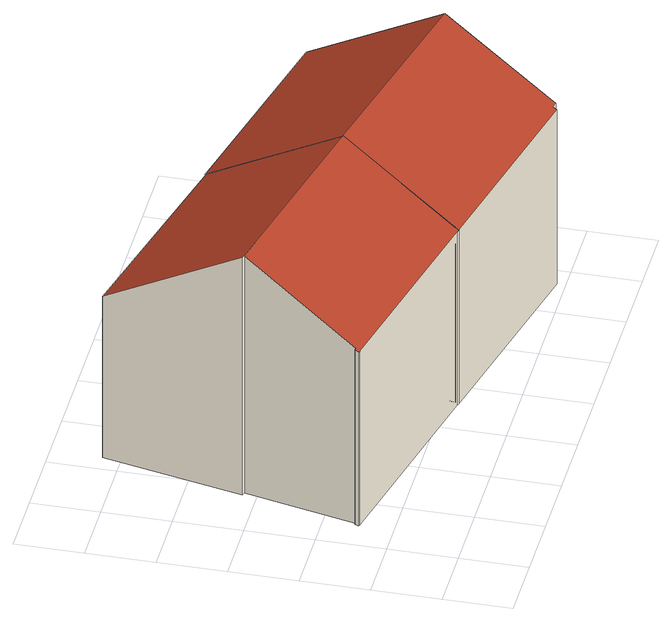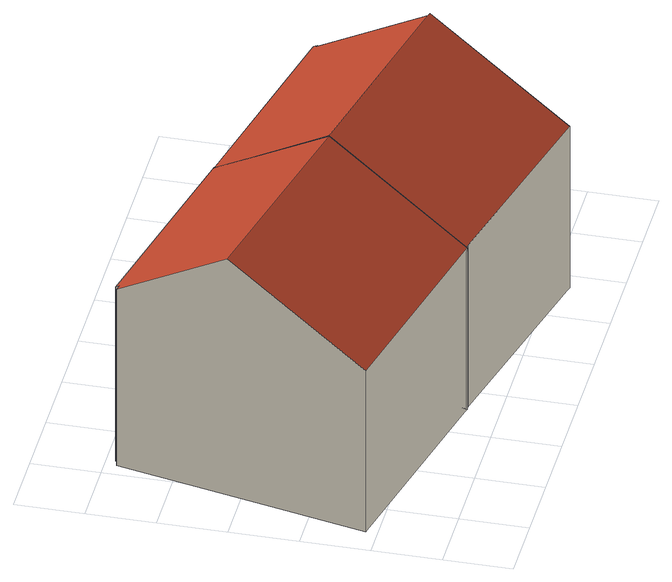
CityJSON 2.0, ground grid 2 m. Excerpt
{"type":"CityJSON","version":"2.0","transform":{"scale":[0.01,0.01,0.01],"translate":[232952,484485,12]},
"CityObjects":{
"building1":{"type":"Building","attributes":{"measuredHeight":22.85,"roofType":"slanted","storeysAboveGround":2,"yearOfConstruction":1946,"class":"Residential","function":"woonfunctie","usage":"Pand in gebruik","is_single_part":"1","n_adjacent_buildings":1,"footprint_area":53.84,"bag_net_internal_area":82,"lod2_volume":310.23,"lod_max":2,"list_adjacent_buildings":"Building-2"},"geometry":[{"type":"MultiSurface","lod":"2","boundaries":[[[0,1,2,3,4,5,6,7,8,9,10,11,12,13]],[[14,15,16,17,18,19,20,21,22,23]],[[24,25,26,27,28,18,17,16]],[[4,3,2,29,30,31,5]],[[32,15,33,34]],[[35,36,16]],[[30,34,14,31]],[[36,37,34,30,29,24]],[[20,9,8,21]],[[28,12,11,18]],[[22,7,6,23]],[[21,8,7,22]],[[0,13,27,26,25,1]],[[23,6,5,14]],[[27,13,12,28]],[[19,10,9,20]],[[24,2,1,25]],[[18,11,10,19]]],"semantics":{"surfaces":[{"type":"GroundSurface","name":"GroundSurface 4906-484","lod2_area":49.14,"inclination":180,"surf_normal":"0,0,-1","azimuth":-1},{"type":"RoofSurface","name":"RoofSurface 4906-1976","lod2_area":25.96,"inclination":31.37,"surf_normal":"-0.11187257377073447,-0.508368025769598,0.8538421854259911","azimuth":192.41,"direction":"S"},{"type":"RoofSurface","name":"RoofSurface 4906-7055","lod2_area":31.47,"inclination":31.01,"surf_normal":"0.11412036799180408,0.5023570529085455,0.8570962215541823","azimuth":12.8,"direction":"N"},{"type":"WallSurface","name":"WallSurface 4906-1017 (split)","lod2_area":0.0457,"inclination":90,"surf_normal":"0.976566442308653178263367;-0.215216132658822683546165;0.000000000000000000000000","azimuth":102.43,"direction":"E"},{"type":"WallSurface","name":"WallSurface 4906-3108 (split)","lod2_area":0.0002,"inclination":90,"surf_normal":"0.976566442308653178263367;-0.215216132658822683546165;0.000000000000000000000000","azimuth":102.43,"direction":"E"},{"type":"WallSurface","name":"WallSurface 4906-3703 (split)","lod2_area":0.012,"inclination":90,"surf_normal":"0.976566442308653178263367;-0.215216132658822683546165;0.000000000000000000000000","azimuth":102.43,"direction":"E"},{"type":"WallSurface","name":"WallSurface 4906-1737 (shared)","lod2_area":0.63,"inclination":90,"surf_normal":"0.97656644230801672974568189;-0.21521613266171063742292440;0.00000000000000000000000000","azimuth":102.43,"direction":"E","list_adjacent_buildings":"Building-2","adjacent_building_class":"Residential"},{"type":"WallSurface","name":"WallSurface 4906-5635 (shared)","lod2_area":50.58,"inclination":90,"azimuth":102.43,"direction":"E","list_adjacent_buildings":"Building-2","adjacent_building_class":"Residential"},{"type":"WallSurface","name":"WallSurface 4906-3511","lod2_area":0.69,"inclination":90,"surf_normal":"-0.9757895770087996,0.21871145694953387,0","azimuth":282.63,"direction":"W"},{"type":"WallSurface","name":"WallSurface 4906-14687","lod2_area":0.859,"inclination":90,"surf_normal":"-0.22082565289577888,-0.9753132989061273,0","azimuth":192.76,"direction":"S"},{"type":"WallSurface","name":"WallSurface 4906-15494","lod2_area":36.15,"inclination":90,"surf_normal":"-0.21515690605736187,-0.9765794928093787,0","azimuth":192.42,"direction":"S"},{"type":"WallSurface","name":"WallSurface 4906-16244","lod2_area":0.302,"inclination":90,"surf_normal":"-0.22903933347785188,-0.9734171683918572,0","azimuth":193.24,"direction":"S"},{"type":"WallSurface","name":"WallSurface 4906-24387","lod2_area":33.97,"inclination":90,"surf_normal":"0.22906610152255905,0.9734108696399772,0","azimuth":13.24,"direction":"N"},{"type":"WallSurface","name":"WallSurface 4906-41885","lod2_area":0.578,"inclination":90,"surf_normal":"-0.20952908881019827,-0.9778024140604111,0","azimuth":192.09,"direction":"S"},{"type":"WallSurface","name":"WallSurface 4906-47835","lod2_area":27.97,"inclination":90,"surf_normal":"-0.9775937902550692,0.21050031176871817,0","azimuth":282.15,"direction":"W"},{"type":"WallSurface","name":"WallSurface 4906-51368","lod2_area":0.312,"inclination":90,"surf_normal":"0.22485950753517536,0.9743911955016007,0","azimuth":12.99,"direction":"N"},{"type":"WallSurface","name":"WallSurface 4906-58132","lod2_area":0.77,"inclination":90,"surf_normal":"0.2309896056807989,0.9729562179602065,0","azimuth":13.36,"direction":"N"},{"type":"WallSurface","name":"WallSurface 4906-61201","lod2_area":23.22,"inclination":90,"surf_normal":"-0.9740459665135152,0.22635029295044434,0","azimuth":283.08,"direction":"W"}],"values":[0,1,2,3,4,5,6,7,8,9,10,11,12,13,14,15,16,17]}}]},
"building2":{"type":"Building","attributes":{"measuredHeight":22.85,"roofType":"slanted","storeysAboveGround":2,"yearOfConstruction":1948,"class":"Residential","function":"woonfunctie","usage":"Pand in gebruik","is_single_part":"1","n_adjacent_buildings":1,"footprint_area":51.25,"bag_net_internal_area":83,"lod2_volume":305.22,"lod_max":2,"list_adjacent_buildings":"Building-1"},"geometry":[{"type":"MultiSurface","lod":"2","boundaries":[[[38,39,40,41,42,43,44,45,46,31,30,47]],[[48,49,50,51,52,53,54,55,56,57]],[[52,51,50,58,59,60,61,53]],[[38,47,30,54,62,34,30,47,29,24,36,53,61]],[[30,31,55,54],[30,34,14,31]],[[30,34,37,36,24,29,47]],[[31,14,34,30]],[[57,45,44,48]],[[49,43,42,41,58,50]],[[48,44,43,49]],[[55,31,46,45,57,56]],[[39,38,61,60,59,58,41,40]]],"semantics":{"surfaces":[{"type":"GroundSurface","name":"GroundSurface 4906-201","lod2_area":49.49,"inclination":180,"surf_normal":"0,0,-1","azimuth":-1},{"type":"RoofSurface","name":"RoofSurface 4906-8515","lod2_area":26.31,"inclination":31,"surf_normal":"-0.11324398938671473,-0.5024026499521871,0.8571857302760014","azimuth":192.7,"direction":"S"},{"type":"RoofSurface","name":"RoofSurface 4906-10288","lod2_area":31.43,"inclination":31.03,"surf_normal":"0.11380652265386519,0.5027964392553248,0.8568802810624141","azimuth":12.75,"direction":"N"},{"type":"WallSurface","name":"WallSurface 4906-2394 (split)","lod2_area":0.18,"inclination":90,"surf_normal":"-0.976575299762742230139690;0.215175937068507164202784;0.000000000000000000000000","azimuth":282.43,"direction":"W"},{"type":"WallSurface","name":"WallSurface 4906-2801 (split)","lod2_area":0.0056,"inclination":90,"surf_normal":"-0.975313298950675293179487;0.220825652699025636408800;0.000000000000000000000000","azimuth":282.76,"direction":"W"},{"type":"WallSurface","name":"WallSurface 4906-700 (shared)","lod2_area":50.58,"inclination":90,"azimuth":282.43,"direction":"W","list_adjacent_buildings":"Building-1","adjacent_building_class":"Residential"},{"type":"WallSurface","name":"WallSurface 4906-3483 (shared)","lod2_area":0.63,"inclination":90,"surf_normal":"-0.97531329894936391519782759;0.22082565270481754613899946;0.00000000000000000000000000","azimuth":282.76,"direction":"W","list_adjacent_buildings":"Building-1","adjacent_building_class":"Residential"},{"type":"WallSurface","name":"WallSurface 4906-5772","lod2_area":0.683,"inclination":90,"surf_normal":"0.9730802874870773,-0.2304663838915933,0","azimuth":103.32,"direction":"E"},{"type":"WallSurface","name":"WallSurface 4906-21349","lod2_area":50.6,"inclination":90,"surf_normal":"0.9775236767346704,-0.21082566594969268,0","azimuth":102.17,"direction":"E"},{"type":"WallSurface","name":"WallSurface 4906-27828","lod2_area":1.06,"inclination":90,"surf_normal":"-0.2163430617605858,-0.9763174072134818,0","azimuth":192.49,"direction":"S"},{"type":"WallSurface","name":"WallSurface 4906-43425","lod2_area":36.51,"inclination":90,"surf_normal":"-0.21526969389079592,-0.9765546369211314,8.694146226038821e-18","azimuth":192.43,"direction":"S"},{"type":"WallSurface","name":"WallSurface 4906-53283","lod2_area":34.7,"inclination":90,"surf_normal":"0.2177661910749771,0.9760009662006982,0","azimuth":12.58,"direction":"N"}],"values":[0,1,2,3,4,5,6,7,8,9,10,11]}}]}
},
"vertices":[
[274,1050,61],[871,909,61],[885,906,61],[796,501,61],[723,169,61],[721,161,61],[712,164,61],[99,298,61],[94,300,61],[97,311,61],[102,310,61],[178,639,61],[168,642,61],[257,1054,61],[721,161,638],[723,169,643],[796,501,850],[785,504,850],[178,639,851],[102,310,645],[97,311,645],[94,300,638],[99,298,638],[712,164,638],[885,906,600],[871,909,600],[274,1050,598],[257,1054,598],[168,642,851],[885,906,62],[724,172,62],[721,161,62],[737,234,683],[721,162,638],[724,172,644],[761,340,749],[796,502,849],[759,332,744],
[886,909,62],[903,905,62],[1511,769,62],[1517,768,62],[1429,360,62],[1358,33,62],[1340,37,62],[1338,26,62],[731,159,62],[797,503,62],[1340,37,648],[1358,33,648],[1429,360,849],[1417,363,849],[810,500,849],[797,503,849],[724,172,646],[721,161,639],[731,159,639],[1338,26,641],[1517,768,598],[1511,769,598],[903,905,599],[886,909,600],[759,331,744]
]}
